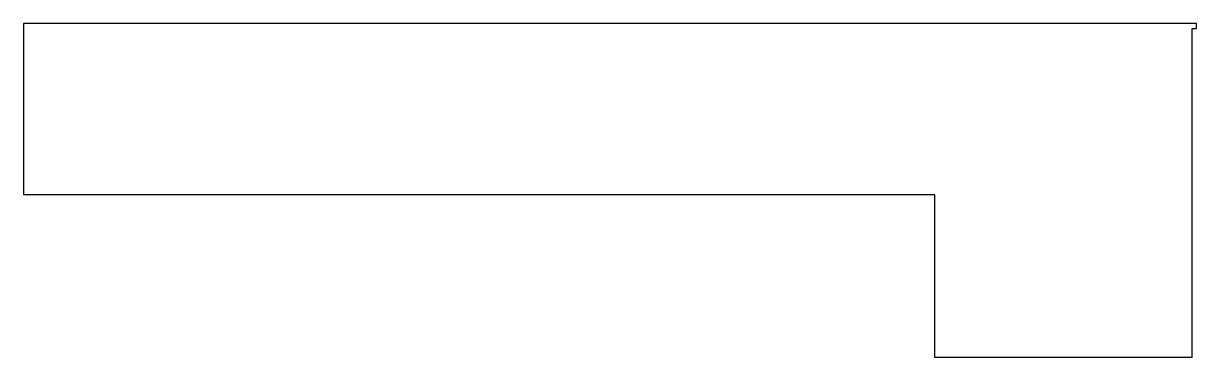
# Model space of a CAD drawing. Header units: millimetres. Extents: x 0 to 4035, y -1133 to 17.
import ezdxf

# ---------------------------------------------------------------- set-up
doc = ezdxf.new("R2010")
doc.units = ezdxf.units.MM

msp = doc.modelspace()

# ---------------------------------------------------------------- linework, layer by layer
at = {"color": 7, "linetype": 'Continuous', "lineweight": 25}
for p, q in [((4035.2, 17), (0, 17)), ((0, 17), (0, -573)), ((4020, 0), (4035.2, 0)), ((4020, -1133), (4020, 0)), ((4035.2, 0), (4035.2, 17)), ((3135, -573), (0, -573)), ((3135, -1133), (3135, -573)), ((4020, -1133), (3135, -1133))]:
    msp.add_line(p, q, dxfattribs=at)

doc.saveas('drawing.dxf')
